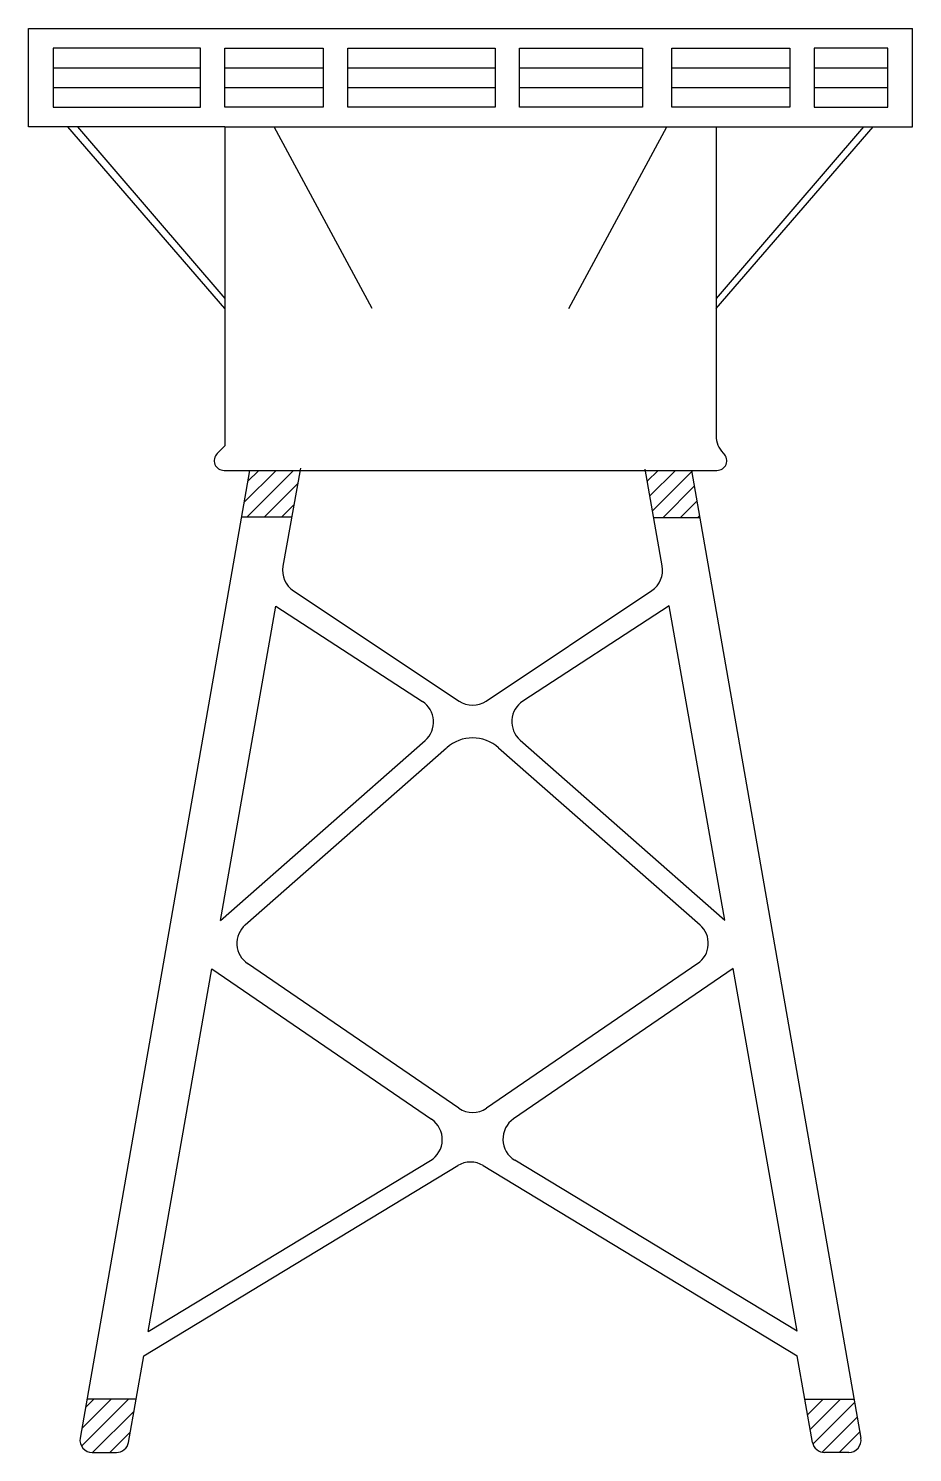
# Model space of a CAD drawing. Header units: millimetres. Extents: x 22 to 31, y 2.5 to 17.
import ezdxf

# ---------------------------------------------------------------- set-up
doc = ezdxf.new("R2010")
doc.units = ezdxf.units.MM
doc.header["$MEASUREMENT"] = 0
doc.layers.add('Suport', color=254, linetype='Continuous', lineweight=30)

msp = doc.modelspace()

# ---------------------------------------------------------------- hatches: boundary and pattern name
at = {"layer": 'Suport'}
h = msp.add_hatch(dxfattribs=at)
h.set_pattern_fill('ANSI31', color=256)
h.paths.add_polyline_path([(24.763, 12.5), (24.25, 12.5), (24.167, 12.024), (24.679, 12.024)])
h.paths.add_polyline_path([(28.75, 12.5), (28.281, 12.5), (28.365, 12.021), (28.834, 12.021)])
h = msp.add_hatch(dxfattribs=at)
h.set_pattern_fill('ANSI31', color=256)
h.paths.add_polyline_path([(23.096, 3.044), (22.595, 3.044), (22.526, 2.647, 0.465916), (22.649, 2.5), (22.895, 2.5, 0.36397), (23.018, 2.603)])
h.paths.add_polyline_path([(30.405, 3.044), (29.904, 3.044), (29.982, 2.603, 0.36397), (30.105, 2.5), (30.351, 2.5, 0.465916), (30.474, 2.647)])

# ---------------------------------------------------------------- linework, layer by layer
for p, q in [((22, 16), (22, 17)), ((22, 17), (31, 17)), ((31, 16), (31, 17)), ((22.25, 16.6), (23.75, 16.6)), ((24, 16.6), (25, 16.6)), ((25.25, 16.6), (26.75, 16.6)), ((27, 16.6), (28.25, 16.6)), ((28.55, 16.6), (29.75, 16.6)), ((30, 16.6), (30.75, 16.6)), ((22.25, 16.4), (23.75, 16.4)), ((24, 16.4), (25, 16.4)), ((25.25, 16.4), (26.75, 16.4)), ((27, 16.4), (28.25, 16.4)), ((28.55, 16.4), (29.75, 16.4)), ((30, 16.4), (30.75, 16.4)), ((24, 16), (22, 16)), ((24, 14.15), (22.4, 16)), ((22.5, 16), (24, 14.25)), ((24, 16), (29, 16)), ((24, 16), (24, 12.75)), ((25.5, 14.15), (24.5, 16)), ((27.5, 14.15), (28.5, 16)), ((29, 16), (31, 16)), ((30.5, 16), (29, 14.25)), ((29, 16), (29, 12.854)), ((29, 14.15), (30.6, 16)), ((23.921, 12.671), (24, 12.75)), ((29.073, 12.677), (29.079, 12.671)), ((24.25, 12.5), (22.526, 2.647)), ((23.991, 12.5), (29.009, 12.5)), ((28.75, 12.5), (30.474, 2.647)), ((24.679, 12.024), (24.167, 12.024)), ((28.365, 12.021), (28.834, 12.021)), ((23.955, 7.916), (24.519, 11.117)), ((24.519, 11.117), (26.01, 10.148)), ((28.524, 11.121), (27.034, 10.152)), ((29.088, 7.92), (28.524, 11.121)), ((23.955, 7.916), (26.039, 9.751)), ((27.005, 9.754), (29.088, 7.92)), ((24.207, 7.872), (26.257, 9.677)), ((26.786, 9.677), (28.837, 7.872)), ((23.217, 3.731), (23.868, 7.424)), ((23.868, 7.424), (26.104, 5.893)), ((26.38, 6.006), (24.231, 7.478)), ((28.813, 7.478), (26.663, 6.006)), ((29.175, 7.428), (26.939, 5.897)), ((29.826, 3.735), (29.175, 7.428)), ((23.174, 3.485), (26.37, 5.422)), ((23.217, 3.731), (26.093, 5.473)), ((26.63, 5.422), (29.826, 3.485)), ((29.826, 3.735), (26.951, 5.477)), ((23.018, 2.603), (23.174, 3.485)), ((29.982, 2.603), (29.826, 3.485)), ((23.096, 3.044), (22.595, 3.044)), ((29.904, 3.044), (30.405, 3.044)), ((22.649, 2.5), (22.895, 2.5)), ((30.351, 2.5), (30.105, 2.5))]:
    msp.add_line(p, q, dxfattribs=at)
for points in [[(23.75, 16.8), (22.25, 16.8), (22.25, 16.2), (23.75, 16.2)], [(24, 16.8), (25, 16.8), (25, 16.2), (24, 16.2)], [(25.25, 16.8), (26.75, 16.8), (26.75, 16.2), (25.25, 16.2)], [(27, 16.8), (28.25, 16.8), (28.25, 16.2), (27, 16.2)], [(28.55, 16.8), (29.75, 16.8), (29.75, 16.2), (28.55, 16.2)], [(30, 16.2), (30.75, 16.2), (30.75, 16.8), (30, 16.8)]]:
    msp.add_lwpolyline(points, close=True, dxfattribs=at)
msp.add_lwpolyline([(24.768, 12.524), (24.591, 11.524, 0.297871), (24.699, 11.273), (26.383, 10.152, 0.302768), (26.66, 10.152), (28.345, 11.276, 0.297506), (28.452, 11.528), (28.278, 12.514)], format="xyb", dxfattribs=at)
for centre, radius, start, end in [((29.25, 12.854), 0.25, 180, 225), ((23.991, 12.6), 0.1, 135, 270), ((29.009, 12.6), 0.1, 270, 45), ((27.17, 9.942), 0.25, 123.0353, 228.6441), ((25.874, 9.938), 0.25, 311.3559, 56.9647), ((26.522, 9.376), 0.4, 48.6441, 131.3559), ((24.372, 7.684), 0.25, 131.3559, 235.6043), ((28.671, 7.684), 0.25, 304.3957, 48.6441), ((26.522, 6.212), 0.25, 235.6043, 304.3957), ((25.963, 5.687), 0.25, 301.2086, 55.6043), ((27.08, 5.691), 0.25, 124.3957, 238.7914), ((26.5, 5.208), 0.25, 58.7914, 121.2086), ((22.649, 2.625), 0.125, 170.0738, 270), ((30.351, 2.625), 0.125, 270, 9.9262), ((22.895, 2.625), 0.125, 270, 350), ((30.105, 2.625), 0.125, 190, 270)]:
    msp.add_arc(centre, radius, start, end, dxfattribs=at)

doc.saveas('drawing.dxf')
